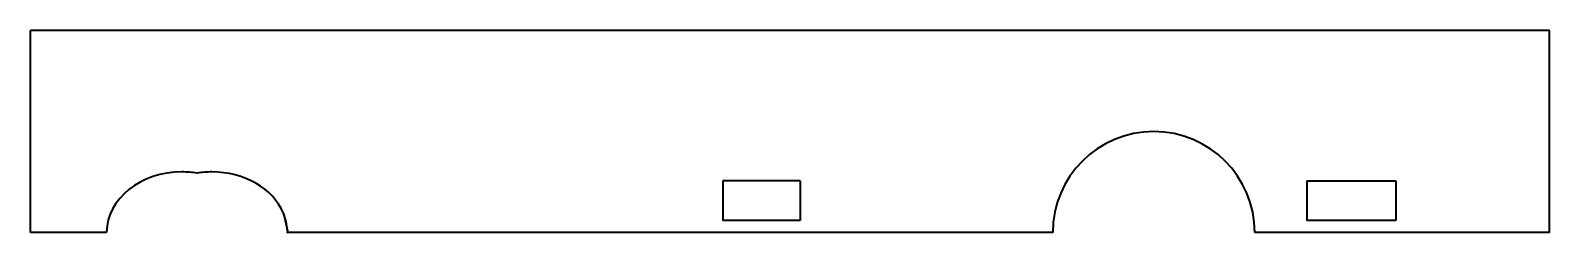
# Model space of a CAD drawing. Extents: x 55 to 242, y 92 to 118.
import ezdxf

# ---------------------------------------------------------------- set-up
doc = ezdxf.new("R2010")
doc.units = 0

msp = doc.modelspace()

# ---------------------------------------------------------------- linework, layer by layer
at = {"color": 7, "lineweight": 35}
for p, q in [((54.526123, 92.5), (54.526123, 117.5)), ((242.473877, 117.5), (54.526123, 117.5)), ((242.473877, 92.5), (242.473877, 117.5)), ((181.004517, 92.5), (86.319702, 92.5)), ((242.473877, 92.5), (206.004517, 92.5))]:
    msp.add_line(p, q, dxfattribs=at)
at = {"color": 7, "lineweight": 35, "ltscale": 0.000919}
msp.add_line((76.953735, 100), (76.990479, 100), dxfattribs=at)
at = {"color": 7, "lineweight": 35, "ltscale": 0.122498}
for p, q in [((140.207764, 98.899902), (140.207764, 94)), ((149.752563, 98.899902), (149.752563, 94)), ((212.442993, 98.89978), (212.442993, 93.999878))]:
    msp.add_line(p, q, dxfattribs=at)
at = {"color": 7, "lineweight": 35, "ltscale": 0.23862}
for p, q in [((149.752563, 98.899902), (140.207764, 98.899902)), ((149.752563, 94), (140.207764, 94))]:
    msp.add_line(p, q, dxfattribs=at)
at = {"color": 7, "lineweight": 35, "ltscale": 0.27496}
for p, q in [((212.442993, 98.89978), (223.441406, 98.89978)), ((223.441406, 93.999756), (212.442993, 93.999878))]:
    msp.add_line(p, q, dxfattribs=at)
at = {"color": 7, "lineweight": 35, "ltscale": 0.122501}
msp.add_line((223.441406, 98.89978), (223.441406, 93.999756), dxfattribs=at)
at = {"color": 7, "lineweight": 35, "ltscale": 0.056067}
msp.add_line((85.82019, 94.921265), (86.315186, 92.733887), dxfattribs=at)
at = {"color": 7, "lineweight": 35, "ltscale": 0.235458}
msp.add_line((63.944458, 92.5), (54.526123, 92.5), dxfattribs=at)
at = {"color": 7, "lineweight": 35, "ltscale": 0.001769}
msp.add_line((63.944458, 92.5), (63.962769, 92.568359), dxfattribs=at)
at = {"color": 7, "lineweight": 35, "ltscale": 0.000986}
for p, q in [((86.275513, 92.5), (86.276123, 92.539429)), ((86.319702, 92.5), (86.31958, 92.539429))]:
    msp.add_line(p, q, dxfattribs=at)
at = {"color": 7, "lineweight": 35, "ltscale": 0.001105}
msp.add_line((86.275513, 92.5), (86.319702, 92.5), dxfattribs=at)
at = {"color": 7, "lineweight": 35, "ltscale": 0.001086}
msp.add_line((86.31958, 92.539429), (86.276123, 92.539429), dxfattribs=at)
at = {"color": 7, "lineweight": 35, "ltscale": 0.004981}
msp.add_line((86.359131, 92.539551), (86.315186, 92.733887), dxfattribs=at)
at = {"color": 7, "lineweight": 35, "ltscale": 0.000989}
msp.add_line((86.31958, 92.539429), (86.359131, 92.539551), dxfattribs=at)
at = {"color": 7, "lineweight": 35}
for centre, radius, start, end in [((193.504517, 92.5), 12.50001, 0.000028, 179.999964), ((73.29187, 88.413452), 11.586629, 85.426064, 90.001382), ((73.294434, 88.466797), 11.533226, 80.788509, 90.013677), ((76.987671, 88.467773), 11.532416, 89.985625, 99.216038), ((76.979614, 88.535034), 11.464754, 94.573258, 99.226106), ((76.990112, 88.413818), 11.586387, 89.99809, 94.578026), ((80.11499, 92.478516), 6.205791, 2.359533, 23.179229)]:
    msp.add_arc(centre, radius, start, end, dxfattribs=at)
for centre, major_axis, ratio, start_param, end_param in [((73.291626, 92.500122), (-9.329224, 0), 0.80393, 4.7123889808, 6.2740839988), ((76.990356, 92.5), (9.329346, 0.000366), 0.803935, 0.3286740704, 1.5707511575)]:
    msp.add_ellipse(centre, major_axis=major_axis, ratio=ratio, start_param=start_param, end_param=end_param, dxfattribs=at)

doc.saveas('drawing.dxf')
